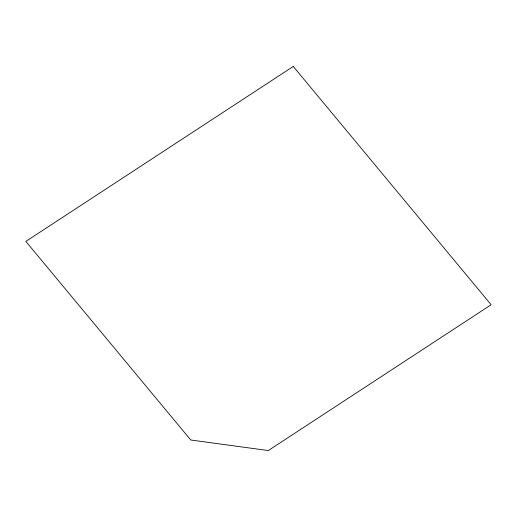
<?xml version="1.0" encoding="UTF-8"?>
<svg xmlns="http://www.w3.org/2000/svg" width="517" height="517" viewBox="0 0 517 517"><rect width="100%" height="100%" fill="white"/><g stroke="black" fill="none" stroke-linecap="round" stroke-linejoin="round"><path stroke-width="0.78" d="M293.268 66.447L25.85 241.413L190.754 439.999L268.304 450.553L491.15 304.746L293.268 66.447"/></g></svg>
